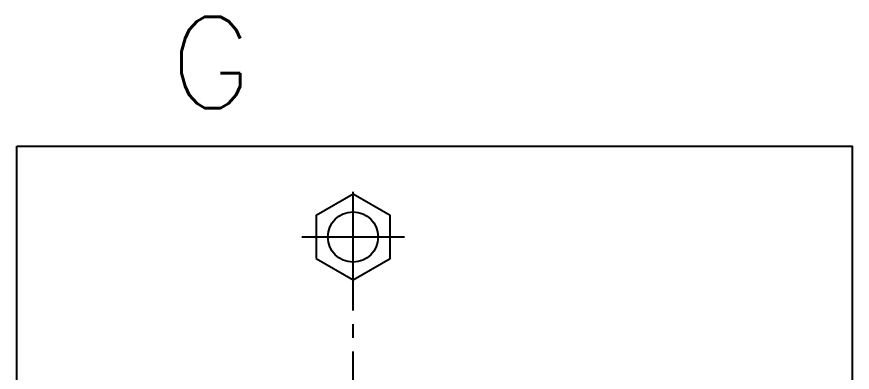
# Model space of a CAD drawing. Extents: x 78 to 520, y 41 to 313.
# Drawn here: x 301.6 to 393.1, y 272.6 to 311.6 of the extents above; entities that cross this region are included whole.
import ezdxf

# ---------------------------------------------------------------- set-up
doc = ezdxf.new("R2010")
doc.units = 0
doc.linetypes.add('CENTER', pattern=[17.5, 13, -1.5, 1.5, -1.5])
doc.layers.get('0').update_dxf_attribs({"linetype": 'CONTINUOUS'})
doc.layers.add('CENTER', color=1, linetype='CENTER')
doc.styles.get("Standard").update_dxf_attribs({"font": 'txt.shx', "bigfont": '@extfont2.shx'})

msp = doc.modelspace()

# ---------------------------------------------------------------- linework, layer by layer
at = {"color": 7, "linetype": 'CONTINUOUS'}
for points in [[(301.646, 297.395), (393.095, 297.395), (393.095, 163.873), (301.646, 163.873)], [(334.405, 285.114), (338.455, 282.776), (342.505, 285.114), (342.505, 289.791), (338.455, 292.129), (334.405, 289.791)]]:
    msp.add_lwpolyline(points, close=True, dxfattribs=at)
msp.add_circle((338.455, 287.453), 2.75, dxfattribs=at)
at = {"layer": 'CENTER', "color": 1, "linetype": 'CENTER'}
for p, q in [((338.455, 226.901), (338.455, 293.069)), ((332.839, 287.453), (344.071, 287.453))]:
    msp.add_line(p, q, dxfattribs=at)

# ---------------------------------------------------------------- texts
at = {"color": 7, "linetype": 'CONTINUOUS'}
msp.add_text('G', height=10, dxfattribs=at).set_placement((318.382, 301.577))

doc.saveas('drawing.dxf')
